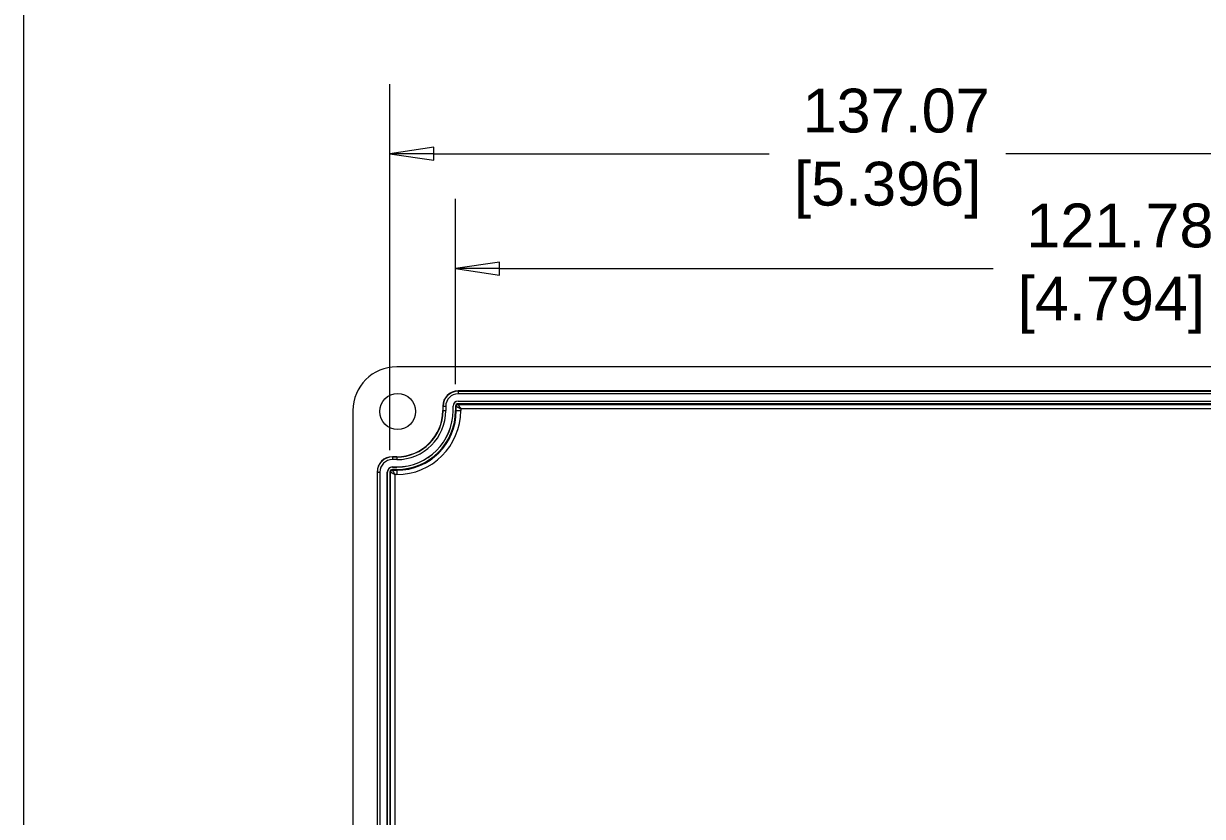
# Model space of a CAD drawing. Header units: millimetres. Extents: x 23 to 674, y 24 to 517.
# Drawn here: x 22.8 to 157.3, y 114.5 to 204.9 of the extents above; entities that cross this region are included whole.
import ezdxf

# ---------------------------------------------------------------- set-up
doc = ezdxf.new("R2010")
doc.units = ezdxf.units.MM
doc.header["$LTSCALE"] = 2.5
for name, color, linetype, lineweight in [('Dimension (ANSI)', 7, 'Continuous', 9), ('Sketch Geometry (ANSI)', 7, 'Continuous', 9), ('Symbol (ANSI)', 7, 'Continuous', 9), ('Visible (ANSI)', 7, 'Continuous', 9), ('Visible Narrow (ANSI)', 7, 'Continuous', 9)]:
    doc.layers.add(name, color=color, linetype=linetype, lineweight=lineweight)
doc.styles.add('Note Text (ANSI)', font='arial.ttf')
doc.styles.add('Text Style20', font='arial.ttf')
doc.dimstyles.new('Default - mm (ANSI)', dxfattribs={"dimscale": 2.5, "dimtxt": 2, "dimasz": 2, "dimexe": 3.175, "dimexo": 1, "dimgap": 0.8, "dimtad": 0, "dimtih": 1, "dimtoh": 1, "dimrnd": 1e-08, "dimzin": 4, "dimdsep": 46, "dimtxsty": 'Note Text (ANSI)', "dimblk": 'Filled-1', "dimcen": 0.09, "dimdle": 10, "dimclrd": 256, "dimclre": 256, "dimclrt": 256, "dimadec": 1, "dimazin": 0, "dimtfac": 1.524, "dimtofl": 0, "dimtmove": 0, "dimatfit": 3, "dimfxl": 0, "dimtolj": 1, "dimtzin": 0, "dimlwd": -1, "dimlwe": -1, "dimarcsym": 0})

# ---------------------------------------------------------------- blocks, each defined once
blk = doc.blocks.new('Title Blocks HAMMOND')
at = {"layer": 'Sketch Geometry (ANSI)'}
blk.add_line((9.353, 206.727), (9.353, 9.64), dxfattribs=at)
at = {"layer": 'Symbol (ANSI)', "style": 'Text Style20'}
blk.add_attdef('<TITLE>_001', (229.212, 16.349), '', height=5, dxfattribs=at)
blk = doc.blocks.new('Filled-1')
at = {"color": 0}
for p, q in [((0, 0), (-1, 0.15)), ((-1, 0.15), (-1, -0.15)), ((-1, 0), (0, 0)), ((-1, -0.15), (0, 0))]:
    blk.add_line(p, q, dxfattribs=at)
at = {"color": 0, "flags": 128}
blk.add_lwpolyline([(-1, -0.15), (0, 0), (-1, 0.15), (-1, -0.15)], dxfattribs=at)
at = {"color": 0}
blk.add_solid([(-1, -0.15), (0, 0), (-1, 0.15), (-1, -0.15)], dxfattribs=at)
blk = doc.blocks.new('*D7')
at = {"layer": 'Defpoints', "color": 0, "transparency": 16777216}
for p in [(201.63, 190.09), (64.56, 153.8), (201.63, 153.8)]:
    blk.add_point(p, dxfattribs=at)
at = {"layer": 'Dimension (ANSI)', "transparency": 16777216}
for p, q in [((64.56, 156.3), (64.56, 198.03)), ((201.63, 156.3), (201.63, 198.03)), ((69.56, 190.09), (107.86, 190.09)), ((196.63, 190.09), (134.85, 190.09))]:
    blk.add_line(p, q, dxfattribs=at)
at = {"layer": 'Dimension (ANSI)', "transparency": 16777216, "xscale": 5, "yscale": 5, "zscale": 5, "rotation": 180}
blk.add_blockref('Filled-1', (64.56, 190.09), dxfattribs=at)
at = {"layer": 'Dimension (ANSI)', "transparency": 16777216, "xscale": 5, "yscale": 5, "zscale": 5}
blk.add_blockref('Filled-1', (201.63, 190.09), dxfattribs=at)
at = {"layer": 'Dimension (ANSI)', "transparency": 16777216, "insert": (121.36, 190.09), "char_height": 5, "attachment_point": 5, "style": 'Note Text (ANSI)'}
blk.add_mtext('\\A1; 137.07\\P[5.396]', dxfattribs=at)
blk = doc.blocks.new('*D9')
at = {"layer": 'Defpoints', "color": 0, "transparency": 16777216}
for p in [(193.84, 176.99), (72.06, 161.3), (193.84, 161.3)]:
    blk.add_point(p, dxfattribs=at)
at = {"layer": 'Dimension (ANSI)', "transparency": 16777216}
for p, q in [((72.06, 163.8), (72.06, 184.93)), ((193.84, 163.8), (193.84, 184.93)), ((77.06, 176.99), (133.39, 176.99)), ((188.84, 176.99), (160.38, 176.99))]:
    blk.add_line(p, q, dxfattribs=at)
at = {"layer": 'Dimension (ANSI)', "transparency": 16777216, "xscale": 5, "yscale": 5, "zscale": 5, "rotation": 180}
blk.add_blockref('Filled-1', (72.06, 176.99), dxfattribs=at)
at = {"layer": 'Dimension (ANSI)', "transparency": 16777216, "xscale": 5, "yscale": 5, "zscale": 5}
blk.add_blockref('Filled-1', (193.84, 176.99), dxfattribs=at)
at = {"layer": 'Dimension (ANSI)', "transparency": 16777216, "insert": (146.89, 176.99), "char_height": 5, "attachment_point": 5, "style": 'Note Text (ANSI)'}
blk.add_mtext('\\A1; 121.78\\P[4.794]', dxfattribs=at)
blk = doc.blocks.new('*D11')
at = {"layer": 'Defpoints', "color": 0, "transparency": 16777216}
for p in [(60.35, 160.8), (60.35, 97.07), (64.56, 56.6)]:
    blk.add_point(p, dxfattribs=at)
at = {"layer": 'Dimension (ANSI)', "transparency": 16777216}
for p, q in [((55.35, 97.07), (50.35, 97.07)), ((69.56, 97.07), (74.56, 97.07))]:
    blk.add_line(p, q, dxfattribs=at)
at = {"layer": 'Dimension (ANSI)', "transparency": 16777216, "xscale": 5, "yscale": 5, "zscale": 5}
blk.add_blockref('Filled-1', (60.35, 97.07), dxfattribs=at)
at = {"layer": 'Dimension (ANSI)', "transparency": 16777216, "xscale": 5, "yscale": 5, "zscale": 5, "rotation": 180}
blk.add_blockref('Filled-1', (64.56, 97.07), dxfattribs=at)
at = {"layer": 'Dimension (ANSI)', "transparency": 16777216, "insert": (40.07, 97.07), "char_height": 5, "attachment_point": 5, "style": 'Note Text (ANSI)'}
blk.add_mtext('\\A1; 4.21\\P[.166]', dxfattribs=at)

msp = doc.modelspace()

# ---------------------------------------------------------------- linework, layer by layer
at = {"layer": 'Visible (ANSI)'}
for p, q in [((200.5507, 165.796), (65.3473, 165.796)), ((193.549, 163.046), (72.349, 163.046)), ((72.349, 161.8698), (193.549, 161.8698)), ((193.549, 161.5852), (72.349, 161.5852)), ((60.349, 160.7977), (60.349, 49.5943)), ((70.599, 161.296), (70.599, 160.796)), ((71.7751, 160.796), (71.7751, 161.296)), ((72.0597, 161.296), (72.0597, 160.796)), ((65.349, 155.546), (64.849, 155.546)), ((63.099, 153.796), (63.099, 56.596)), ((64.2751, 56.596), (64.2751, 153.796)), ((64.5597, 153.796), (64.5597, 56.596)), ((64.849, 154.3698), (65.349, 154.3698)), ((65.349, 154.0852), (64.849, 154.0852))]:
    msp.add_line(p, q, dxfattribs=at)
msp.add_circle((65.449, 160.696), 2.05, dxfattribs=at)
for centre, radius, start, end in [((72.349, 161.296), 1.75, 90, 180), ((72.349, 161.296), 0.5739, 90, 180), ((72.349, 161.296), 0.2893, 90, 180), ((65.349, 160.796), 6.4261, 270, 0), ((65.349, 160.796), 6.4261, 270, 0), ((65.349, 160.796), 6.7107, 270, 0), ((65.349, 160.796), 5.25, 270, 0), ((64.849, 153.796), 1.75, 90, 180), ((64.849, 153.796), 0.5739, 90, 180), ((64.849, 153.796), 0.2893, 90, 180)]:
    msp.add_arc(centre, radius, start, end, dxfattribs=at)
msp.add_ellipse((65.3507, 160.7943), major_axis=(3.538, -3.538), ratio=0.999315, start_param=2.35653711, end_param=3.9266482, dxfattribs=at)
at = {"layer": 'Visible Narrow (ANSI)'}
for p, q in [((72.349, 163.0143), (72.349, 163.046)), ((72.349, 163.0143), (193.549, 163.0143)), ((72.349, 163.0143), (72.349, 162.7144)), ((193.549, 162.7144), (72.349, 162.7144)), ((72.349, 161.8775), (72.349, 161.8698)), ((72.349, 161.8775), (193.549, 161.8775)), ((72.349, 161.5037), (72.349, 161.5852)), ((72.349, 161.5037), (193.549, 161.5037)), ((70.6306, 161.296), (70.599, 161.296)), ((70.6306, 160.796), (70.599, 160.796)), ((70.6306, 160.796), (70.6306, 161.296)), ((70.6306, 161.296), (70.9305, 161.296)), ((70.6306, 160.796), (70.9305, 160.796)), ((70.9305, 161.296), (70.9305, 160.796)), ((71.7675, 161.296), (71.7751, 161.296)), ((71.7675, 160.796), (71.7675, 161.296)), ((71.7675, 160.796), (71.7751, 160.796)), ((72.1412, 161.296), (72.0597, 161.296)), ((72.1412, 160.796), (72.0597, 160.796)), ((72.1412, 160.796), (72.1412, 161.296)), ((72.1412, 160.796), (72.6411, 160.796)), ((193.2569, 161.0039), (72.6411, 161.0039)), ((72.6411, 161.0039), (72.6411, 160.796)), ((64.849, 155.5143), (64.849, 155.546)), ((64.849, 155.5143), (65.349, 155.5143)), ((64.849, 155.5143), (64.849, 155.2144)), ((65.349, 155.2144), (64.849, 155.2144)), ((65.349, 155.5143), (65.349, 155.546)), ((65.349, 155.5143), (65.349, 155.2144)), ((63.1306, 153.796), (63.099, 153.796)), ((63.1306, 56.596), (63.1306, 153.796)), ((63.1306, 153.796), (63.4305, 153.796)), ((63.4305, 153.796), (63.4305, 56.596)), ((64.2675, 153.796), (64.2751, 153.796)), ((64.2675, 56.596), (64.2675, 153.796)), ((64.6412, 153.796), (64.5597, 153.796)), ((64.6412, 56.596), (64.6412, 153.796)), ((64.849, 154.3775), (64.849, 154.3698)), ((64.849, 154.3775), (65.349, 154.3775)), ((64.849, 154.0037), (64.849, 154.0852)), ((64.849, 154.0037), (65.349, 154.0037)), ((65.349, 153.5039), (65.1411, 153.5039)), ((65.1411, 153.5039), (65.1411, 56.888)), ((65.349, 154.3775), (65.349, 154.3698)), ((65.349, 154.0037), (65.349, 154.0852)), ((65.349, 154.0037), (65.349, 153.5039))]:
    msp.add_line(p, q, dxfattribs=at)
for centre, radius, start, end in [((72.349, 161.296), 1.7184, 90, 180), ((72.349, 161.296), 1.4185, 90, 180), ((72.349, 161.296), 0.5815, 90, 180), ((65.349, 160.796), 6.4185, 270, 0), ((65.349, 160.796), 5.5815, 270, 0), ((65.349, 160.796), 5.2816, 270, 0), ((65.349, 160.796), 7.2921, 270, 0), ((65.349, 160.796), 6.7922, 270, 0), ((64.849, 153.796), 1.7184, 90, 180), ((64.849, 153.796), 1.4185, 90, 180), ((64.849, 153.796), 0.5815, 90, 180)]:
    msp.add_arc(centre, radius, start, end, dxfattribs=at)
for points, knots in [([(72.1412, 161.296), (72.1412, 161.3232), (72.1469, 161.3503), (72.1677, 161.4005), (72.1829, 161.4236), (72.2213, 161.4621), (72.2444, 161.4773), (72.2946, 161.4981), (72.3217, 161.5037), (72.349, 161.5037)], [0, 0, 0, 0, 0.25, 0.25, 0.5, 0.5, 0.75, 0.75, 1, 1, 1, 1]), ([(72.349, 161.5037), (72.349, 161.5028), (72.3511, 161.4985), (72.3554, 161.4905), (72.3575, 161.4866), (72.3602, 161.4817), (72.3634, 161.476), (72.3665, 161.4703), (72.3707, 161.4628), (72.3745, 161.4562), (72.3821, 161.4429), (72.3915, 161.4266), (72.4028, 161.4071), (72.4085, 161.3974), (72.4146, 161.3868), (72.4212, 161.3755), (72.4245, 161.3699), (72.428, 161.364), (72.4315, 161.358), (72.435, 161.3519), (72.4394, 161.3444), (72.4425, 161.3392), (72.4546, 161.3186), (72.4684, 161.2951), (72.484, 161.2687), (72.4918, 161.2555), (72.5001, 161.2416), (72.5087, 161.2269), (72.5131, 161.2196), (72.5175, 161.2121), (72.5221, 161.2044), (72.5243, 161.2005), (72.5266, 161.1966), (72.529, 161.1927), (72.5313, 161.1888), (72.5347, 161.1831), (72.5361, 161.1808), (72.5583, 161.1432), (72.5933, 161.0843), (72.6411, 161.0039)], [0, 0, 0, 0, 0.125, 0.125, 0.125, 0.1875, 0.1875, 0.1875, 0.25, 0.25, 0.25, 0.375, 0.375, 0.375, 0.4375, 0.4375, 0.4375, 0.46875, 0.46875, 0.46875, 0.5, 0.5, 0.5, 0.625, 0.625, 0.625, 0.6875, 0.6875, 0.6875, 0.71875, 0.71875, 0.71875, 0.734375, 0.734375, 0.734375, 0.75, 0.75, 0.75, 1, 1, 1, 1]), ([(72.1412, 161.296), (72.142, 161.296), (72.1458, 161.2942), (72.159, 161.2872), (72.1685, 161.282), (72.1873, 161.2713), (72.1948, 161.267), (72.2111, 161.2577), (72.2199, 161.2526), (72.2389, 161.2416), (72.249, 161.2357), (72.2705, 161.2231), (72.2818, 161.2165), (72.3062, 161.2022), (72.319, 161.1947), (72.3455, 161.1791), (72.359, 161.1711), (72.3869, 161.1547), (72.4012, 161.1462), (72.4305, 161.1288), (72.4456, 161.1199), (72.4905, 161.0933), (72.5211, 161.0751), (72.582, 161.039), (72.6123, 161.021), (72.6411, 161.0039)], [0, 0, 0, 0, 0.11258565, 0.11258565, 0.2251713, 0.2251713, 0.28858504, 0.28858504, 0.35199878, 0.35199878, 0.41541252, 0.41541252, 0.47882626, 0.47882626, 0.54547262, 0.54547262, 0.61211899, 0.61211899, 0.67876535, 0.67876535, 0.74541171, 0.74541171, 0.87270585, 0.87270585, 1, 1, 1, 1]), ([(64.6412, 153.796), (64.6412, 153.8232), (64.6469, 153.8503), (64.6677, 153.9005), (64.6829, 153.9236), (64.7213, 153.9621), (64.7444, 153.9773), (64.7946, 153.9981), (64.8217, 154.0037), (64.849, 154.0037)], [0, 0, 0, 0, 0.25, 0.25, 0.5, 0.5, 0.75, 0.75, 1, 1, 1, 1]), ([(64.6412, 153.796), (64.642, 153.796), (64.6458, 153.7942), (64.659, 153.7872), (64.6685, 153.782), (64.6873, 153.7713), (64.6948, 153.767), (64.7111, 153.7577), (64.7199, 153.7526), (64.7389, 153.7416), (64.749, 153.7357), (64.7705, 153.7231), (64.7818, 153.7165), (64.8062, 153.7022), (64.819, 153.6947), (64.8455, 153.6791), (64.859, 153.6711), (64.8869, 153.6547), (64.9012, 153.6462), (64.9305, 153.6288), (64.9456, 153.6199), (64.9905, 153.5933), (65.0211, 153.5751), (65.082, 153.539), (65.1123, 153.521), (65.1411, 153.5039)], [0, 0, 0, 0, 0.11258565, 0.11258565, 0.2251713, 0.2251713, 0.28858504, 0.28858504, 0.35199878, 0.35199878, 0.41541252, 0.41541252, 0.47882626, 0.47882626, 0.54547262, 0.54547262, 0.61211899, 0.61211899, 0.67876535, 0.67876535, 0.74541171, 0.74541171, 0.87270585, 0.87270585, 1, 1, 1, 1]), ([(64.849, 154.0037), (64.849, 154.0028), (64.8511, 153.9985), (64.8554, 153.9905), (64.8575, 153.9866), (64.8602, 153.9817), (64.8634, 153.976), (64.8665, 153.9703), (64.8707, 153.9628), (64.8745, 153.9562), (64.8821, 153.9429), (64.8915, 153.9266), (64.9028, 153.9071), (64.9085, 153.8974), (64.9146, 153.8868), (64.9212, 153.8755), (64.9245, 153.8699), (64.928, 153.864), (64.9315, 153.858), (64.935, 153.8519), (64.9394, 153.8444), (64.9425, 153.8392), (64.9546, 153.8186), (64.9684, 153.7951), (64.984, 153.7687), (64.9918, 153.7555), (65.0001, 153.7416), (65.0087, 153.7269), (65.0131, 153.7196), (65.0175, 153.7121), (65.0221, 153.7044), (65.0243, 153.7005), (65.0266, 153.6966), (65.029, 153.6927), (65.0313, 153.6888), (65.0347, 153.6831), (65.0361, 153.6808), (65.0583, 153.6432), (65.0933, 153.5843), (65.1411, 153.5039)], [0, 0, 0, 0, 0.125, 0.125, 0.125, 0.1875, 0.1875, 0.1875, 0.25, 0.25, 0.25, 0.375, 0.375, 0.375, 0.4375, 0.4375, 0.4375, 0.46875, 0.46875, 0.46875, 0.5, 0.5, 0.5, 0.625, 0.625, 0.625, 0.6875, 0.6875, 0.6875, 0.71875, 0.71875, 0.71875, 0.734375, 0.734375, 0.734375, 0.75, 0.75, 0.75, 1, 1, 1, 1])]:
    msp.add_open_spline(points, degree=3, knots=knots, dxfattribs=at)

# ---------------------------------------------------------------- block references
at = {"xscale": 2.5, "yscale": 2.5, "zscale": 2.5}
msp.add_blockref('Title Blocks HAMMOND', (-0.6221, 0.0312), dxfattribs=at)

# ---------------------------------------------------------------- dimensions: what is measured, and where the dimension line sits
at = {"layer": 'Dimension (ANSI)'}
for base, p1, p2, text, override, picture, middle in [((201.6305, 190.0915), (64.5597, 153.796), (201.6305, 153.796), ' <>\\X[5.396]', {"dimgap": 0.8, "dimtih": 0, "dimtoh": 0, "dimdec": 2, "dimpost": '\\X', "dimtol": 0, "dimlim": 0, "dimtp": 0, "dimtm": 0, "dimtdec": 2, "dimatfit": 1}, '*D7', (121.3585, 190.0915)), ((193.8383, 176.9919), (72.0597, 161.296), (193.8383, 161.296), ' <>\\X[4.794]', {"dimgap": 0.8, "dimtih": 0, "dimtoh": 0, "dimdec": 2, "dimpost": '\\X', "dimtol": 0, "dimlim": 0, "dimtp": 0, "dimtm": 0, "dimtdec": 2, "dimatfit": 1}, '*D9', (146.8859, 176.9919)), ((60.349, 97.0726), (64.5597, 56.596), (60.349, 160.7977), ' <>\\X[.166]', {"dimgap": 0.8, "dimtih": 0, "dimtoh": 0, "dimdec": 2, "dimpost": '\\X', "dimse1": 1, "dimse2": 1, "dimtol": 0, "dimlim": 0, "dimtp": 0, "dimtm": 0, "dimtdec": 2, "dimatfit": 1}, '*D11', (40.0748, 97.0726))]:
    dim = msp.add_linear_dim(base=base, p1=p1, p2=p2, angle=180, text=text, dimstyle='Default - mm (ANSI)', override=override, dxfattribs=at)
    dim.commit()
    dim.dimension.update_dxf_attribs({"geometry": picture, "text_midpoint": middle, "dimtype": 160})

doc.saveas('drawing.dxf')
